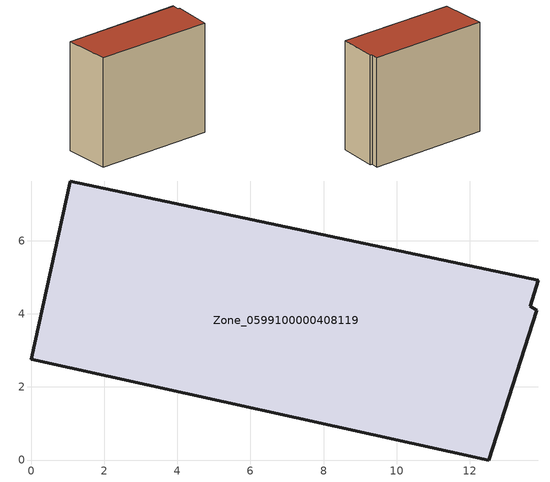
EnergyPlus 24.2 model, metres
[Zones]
Zone_0599100000408119
 floor ground (C_G): 0,2.76 1.07,7.64 13.88,4.92 13.66,4.2 13.83,4.1 12.52,0 z0
 wall outside (C_F): 1.07,7.64 0,2.76 12.52,0 13.83,4.1 13.66,4.2 13.88,4.92 1.07,7.64 z0:11.59
 roof outside (C_R): 12.52,0 13.83,4.1 13.66,4.2 13.88,4.92 1.07,7.64 0,2.76 z11.59
[BUILDING]
Pand.0599100000408119: North Axis=0; Terrain=City; Loads Convergence Tolerance Value=0.04; Temperature Convergence Tolerance Value=0.4; Solar Distribution=FullExterior; Maximum Number of Warmup Days=25; Minimum Number of Warmup Days=1
[Site:Location]
Rotterdam.The.Hague.AP_ZH_NLD Design_Conditions: Latitude=51.96; Longitude=4.45; Time Zone=1; Elevation=-4.5
[SITE:GROUNDTEMPERATURE:BUILDINGSURFACE]
18, 18, 18, 18, 18, 18, 18, 18, 18, 18, 18, 18
[MATERIAL] Thermal Absorptance=0.9; Solar Absorptance=0.7; Visible Absorptance=0.7
Name | Roughness | Thickness | Conductivity | Density | Specific Heat
G.TI.1992-2005 | MediumSmooth | 0.15 | 0.06 | 540 | 1210
F.TI.1992-2005 | Rough | 0.3 | 0.12 | 1920 | 840
R.TI.1992-2005 | MediumRough | 0.2 | 0.08 | 1500 | 1000
[CONSTRUCTION]
C_G: G.TI.1992-2005
C_F: F.TI.1992-2005
C_R: R.TI.1992-2005
[ZONE]
Zone_0599100000408119: Type=1; Multiplier=1; Ceiling Height=Autocalculate; Volume=Autocalculate; Floor Area=autocalculate; Part of Total Floor Area=Yes
[ZONEINFILTRATION:DESIGNFLOWRATE]
Infil_Zone_0599100000408119: Zone or ZoneList or Space or SpaceList=Zone_0599100000408119; Schedule=AlwaysOn; Design Flow Rate Calculation Method=Flow/Area; Flow Rate per Floor Area=0.0015; Constant Term Coefficient=1; Temperature Term Coefficient=0; Velocity Term Coefficient=0; Velocity Squared Term Coefficient=0
[HVACTEMPLATE:ZONE:IDEALLOADSAIRSYSTEM]
Zone_0599100000408119: Maximum Heating Supply Air Temperature=50; Minimum Cooling Supply Air Temperature=13; Maximum Heating Supply Air Humidity Ratio=0.0156; Minimum Cooling Supply Air Humidity Ratio=0.0077; Heating Limit=NoLimit; Cooling Limit=NoLimit; Dehumidification Control Type=ConstantSensibleHeatRatio; Cooling Sensible Heat Ratio=0.7; Dehumidification Setpoint=60; Humidification Control Type=None; Humidification Setpoint=30; Outdoor Air Method=None; Outdoor Air Flow Rate per Person=0.00944; Outdoor Air Flow Rate per Zone Floor Area=0; Outdoor Air Flow Rate per Zone=0; Demand Controlled Ventilation Type=None; Outdoor Air Economizer Type=NoEconomizer; Heat Recovery Type=None; Sensible Heat Recovery Effectiveness=0.7; Latent Heat Recovery Effectiveness=0.65
[ZONECONTROL:THERMOSTAT]
ThermostatControl_Zone_0599100000408119: Zone or ZoneList=Zone_0599100000408119; Control Type Schedule=DualSetpointControlType; Control 1=Thermostat_Zone_0599100000408119; Temperature Difference Between Cutout And Setpoint=0
[THERMOSTATSETPOINT:DUALSETPOINT]
Thermostat_Zone_0599100000408119: Heating Setpoint Temperature Schedule=HeatingSetpoint_Zone_0599100000408119; Cooling Setpoint Temperature Schedule=CoolingSetpoint_Zone_0599100000408119
[SCHEDULE:COMPACT]
HeatingSetpoint_Zone_0599100000408119: Through: 12/31, For: AllDays, Until: 24:00, 21
CoolingSetpoint_Zone_0599100000408119: Through: 12/31, For: AllDays, Until: 24:00, 24
DualSetpointControlType: Through: 12/31, For: AllDays, Until: 24:00, 4
AlwaysOn: Through: 12/31, For: AllDays, Until: 24:00, 1
